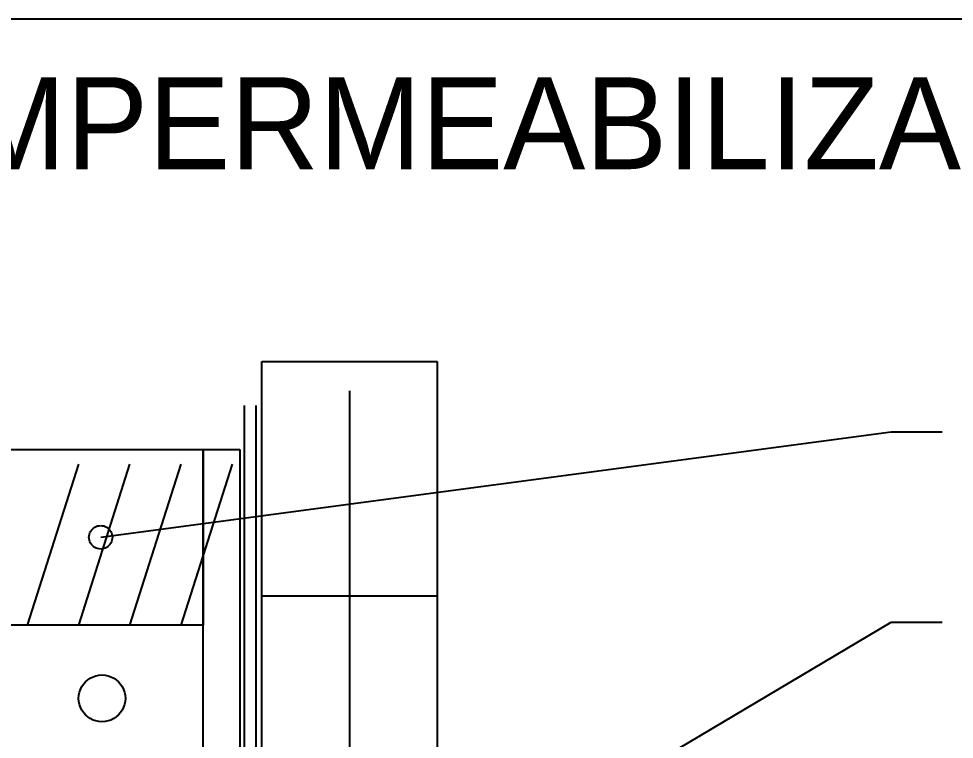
# Model space of a CAD drawing. Header units: millimetres. Extents: x 0 to 3648, y 0 to 594.
# Drawn here: x 1621.06 to 1670.81, y 425.49 to 463.8 of the extents above; entities that cross this region are included whole.
import ezdxf

# ---------------------------------------------------------------- set-up
doc = ezdxf.new("R2010")
doc.units = ezdxf.units.MM
for name, color, linetype in [('ALVENARIA', 8, 'CONTINUOUS'), ('ARMADURAS', 1, 'CONTINUOUS'), ('COTAS', 4, 'CONTINUOUS'), ('FORMAS', 7, 'CONTINUOUS'), ('SECUNDARIAS', 8, 'CONTINUOUS'), ('TEXTOS', 2, 'CONTINUOUS')]:
    doc.layers.add(name, color=color, linetype=linetype)

msp = doc.modelspace()

# ---------------------------------------------------------------- linework, layer by layer
at = {"layer": 'ALVENARIA'}
msp.add_line((1633.97847, 433.11892), (1643.31891, 433.11892), dxfattribs=at)
at = {"layer": 'ARMADURAS'}
for p, q in [((1638.64869, 444.01621), (1638.64869, 345.94054)), ((1633.04422, 443.23784), (1633.04422, 343.6054))]:
    msp.add_line(p, q, dxfattribs=at)
at = {"layer": 'COTAS'}
for p, q in [((1625.41627, 436.23243), (1667.44852, 441.83676)), ((1667.44852, 441.83676), (1670.17288, 441.83676)), ((1625.17788, 436.80774), (1625.25501, 436.83391)), ((1625.25501, 436.83391), (1625.33489, 436.84981)), ((1625.33489, 436.84981), (1625.41627, 436.85513)), ((1625.41627, 436.85513), (1625.4974, 436.84981)), ((1625.4974, 436.84981), (1625.57727, 436.83391)), ((1625.57727, 436.83391), (1625.6544, 436.80774)), ((1624.79878, 436.31372), (1624.8148, 436.3936)), ((1624.8148, 436.3936), (1624.84085, 436.47073)), ((1624.84085, 436.47073), (1624.8769, 436.54379)), ((1624.8769, 436.54379), (1624.92223, 436.61151)), ((1624.92223, 436.61151), (1624.97581, 436.67275)), ((1624.97581, 436.67275), (1625.03716, 436.72646)), ((1625.03716, 436.72646), (1625.10477, 436.77172)), ((1625.10477, 436.77172), (1625.17788, 436.80774)), ((1625.6544, 436.80774), (1625.72751, 436.77172)), ((1625.72751, 436.77172), (1625.79537, 436.72646)), ((1625.79537, 436.72646), (1625.85647, 436.67275)), ((1625.85647, 436.67275), (1625.91006, 436.61151)), ((1625.91006, 436.61151), (1625.95538, 436.54379)), ((1625.95538, 436.54379), (1625.99144, 436.47073)), ((1625.99144, 436.47073), (1626.01773, 436.3936)), ((1626.01773, 436.3936), (1626.0335, 436.31372)), ((1624.79352, 436.23243), (1624.79878, 436.31372)), ((1624.79878, 436.15116), (1624.79352, 436.23243)), ((1624.8148, 436.07127), (1624.79878, 436.15116)), ((1624.84085, 435.99413), (1624.8148, 436.07127)), ((1624.8769, 435.92107), (1624.84085, 435.99413)), ((1624.92223, 435.85336), (1624.8769, 435.92107)), ((1624.97581, 435.79212), (1624.92223, 435.85336)), ((1625.91006, 435.85336), (1625.85647, 435.79212)), ((1625.95538, 435.92107), (1625.91006, 435.85336)), ((1625.99144, 435.99413), (1625.95538, 435.92107)), ((1626.01773, 436.07127), (1625.99144, 435.99413)), ((1626.0335, 436.15116), (1626.01773, 436.07127)), ((1626.0335, 436.31372), (1626.03876, 436.23243)), ((1626.03876, 436.23243), (1626.0335, 436.15116)), ((1625.03716, 435.73841), (1624.97581, 435.79212)), ((1625.10477, 435.69316), (1625.03716, 435.73841)), ((1625.17788, 435.65714), (1625.10477, 435.69316)), ((1625.25501, 435.63095), (1625.17788, 435.65714)), ((1625.33489, 435.61505), (1625.25501, 435.63095)), ((1625.41627, 435.60973), (1625.33489, 435.61505)), ((1625.4974, 435.61505), (1625.41627, 435.60973)), ((1625.57727, 435.63095), (1625.4974, 435.61505)), ((1625.6544, 435.65714), (1625.57727, 435.63095)), ((1625.72751, 435.69316), (1625.6544, 435.65714)), ((1625.79537, 435.73841), (1625.72751, 435.69316)), ((1625.85647, 435.79212), (1625.79537, 435.73841)), ((1623.85927, 405.87567), (1667.44852, 431.71783)), ((1667.44852, 431.71783), (1670.17288, 431.71783))]:
    msp.add_line(p, q, dxfattribs=at)
at = {"layer": 'FORMAS'}
for p, q in [((1571.9998, 463.8), (1751.9998, 463.8)), ((1633.97847, 445.57297), (1643.31891, 445.57297)), ((1633.97847, 355.28108), (1633.97847, 445.57297)), ((1643.31891, 445.57297), (1643.31891, 355.28108))]:
    msp.add_line(p, q, dxfattribs=at)
at = {"layer": 'SECUNDARIAS'}
for p, q in [((1633.66697, 443.23784), (1633.66697, 344.38379)), ((1619.96755, 440.9027), (1630.86473, 440.9027)), ((1630.86473, 440.9027), (1630.86473, 431.56216)), ((1630.86473, 440.9027), (1632.81085, 440.9027)), ((1630.86473, 344.38379), (1630.86473, 440.9027)), ((1632.81085, 440.9027), (1632.81085, 344.38379)), ((1621.52429, 431.56216), (1624.24865, 440.12433)), ((1624.24865, 431.56216), (1626.97301, 440.12433)), ((1626.97301, 431.56216), (1629.69712, 440.12433)), ((1629.69712, 431.56216), (1632.42147, 440.12433)), ((1630.86473, 431.56216), (1619.96755, 431.56216)), ((1625.01037, 428.82087), (1625.16461, 428.87323)), ((1625.16461, 428.87323), (1625.32437, 428.90502)), ((1625.32437, 428.90502), (1625.48688, 428.91568)), ((1625.48688, 428.91568), (1625.64964, 428.90502)), ((1625.64964, 428.90502), (1625.8094, 428.87323)), ((1625.8094, 428.87323), (1625.96364, 428.82087)), ((1624.4084, 428.29298), (1624.4988, 428.42843)), ((1624.4988, 428.42843), (1624.60622, 428.55091)), ((1624.60622, 428.55091), (1624.72867, 428.65831)), ((1624.72867, 428.65831), (1624.86413, 428.74882)), ((1624.86413, 428.74882), (1625.01037, 428.82087)), ((1625.96364, 428.82087), (1626.10963, 428.74882)), ((1626.10963, 428.74882), (1626.24509, 428.65831)), ((1626.24509, 428.65831), (1626.36754, 428.55091)), ((1626.36754, 428.55091), (1626.47496, 428.42843)), ((1626.47496, 428.42843), (1626.5656, 428.29298)), ((1624.25215, 427.83284), (1624.28395, 427.99261)), ((1624.28395, 427.99261), (1624.33629, 428.14687)), ((1624.33629, 428.14687), (1624.4084, 428.29298)), ((1626.5656, 428.29298), (1626.63747, 428.14687)), ((1626.63747, 428.14687), (1626.6898, 427.99261)), ((1626.6898, 427.99261), (1626.7216, 427.83284)), ((1624.24139, 427.67026), (1624.25215, 427.83284)), ((1624.25215, 427.50771), (1624.24139, 427.67026)), ((1624.28395, 427.34793), (1624.25215, 427.50771)), ((1626.7216, 427.50771), (1626.6898, 427.34793)), ((1626.7216, 427.83284), (1626.73237, 427.67026)), ((1626.73237, 427.67026), (1626.7216, 427.50771)), ((1624.33629, 427.19367), (1624.28395, 427.34793)), ((1624.4084, 427.04756), (1624.33629, 427.19367)), ((1624.4988, 426.91211), (1624.4084, 427.04756)), ((1624.60622, 426.78964), (1624.4988, 426.91211)), ((1626.47496, 426.91211), (1626.36754, 426.78964)), ((1626.5656, 427.04756), (1626.47496, 426.91211)), ((1626.63747, 427.19367), (1626.5656, 427.04756)), ((1626.6898, 427.34793), (1626.63747, 427.19367)), ((1624.72867, 426.68223), (1624.60622, 426.78964)), ((1624.86413, 426.59172), (1624.72867, 426.68223)), ((1625.01037, 426.51967), (1624.86413, 426.59172)), ((1625.16461, 426.46731), (1625.01037, 426.51967)), ((1625.32437, 426.43552), (1625.16461, 426.46731)), ((1625.48688, 426.42486), (1625.32437, 426.43552)), ((1625.64964, 426.43552), (1625.48688, 426.42486)), ((1625.8094, 426.46731), (1625.64964, 426.43552)), ((1625.96364, 426.51967), (1625.8094, 426.46731)), ((1626.10963, 426.59172), (1625.96364, 426.51967)), ((1626.24509, 426.68223), (1626.10963, 426.59172)), ((1626.36754, 426.78964), (1626.24509, 426.68223))]:
    msp.add_line(p, q, dxfattribs=at)

# ---------------------------------------------------------------- texts
at = {"layer": 'TEXTOS'}
msp.add_text('DETALHE — IMPERMEABILIZAÇÃO E DRENAGEM', height=4.88827, dxfattribs=at).set_placement((1575.99995, 455.80001))

doc.saveas('drawing.dxf')
